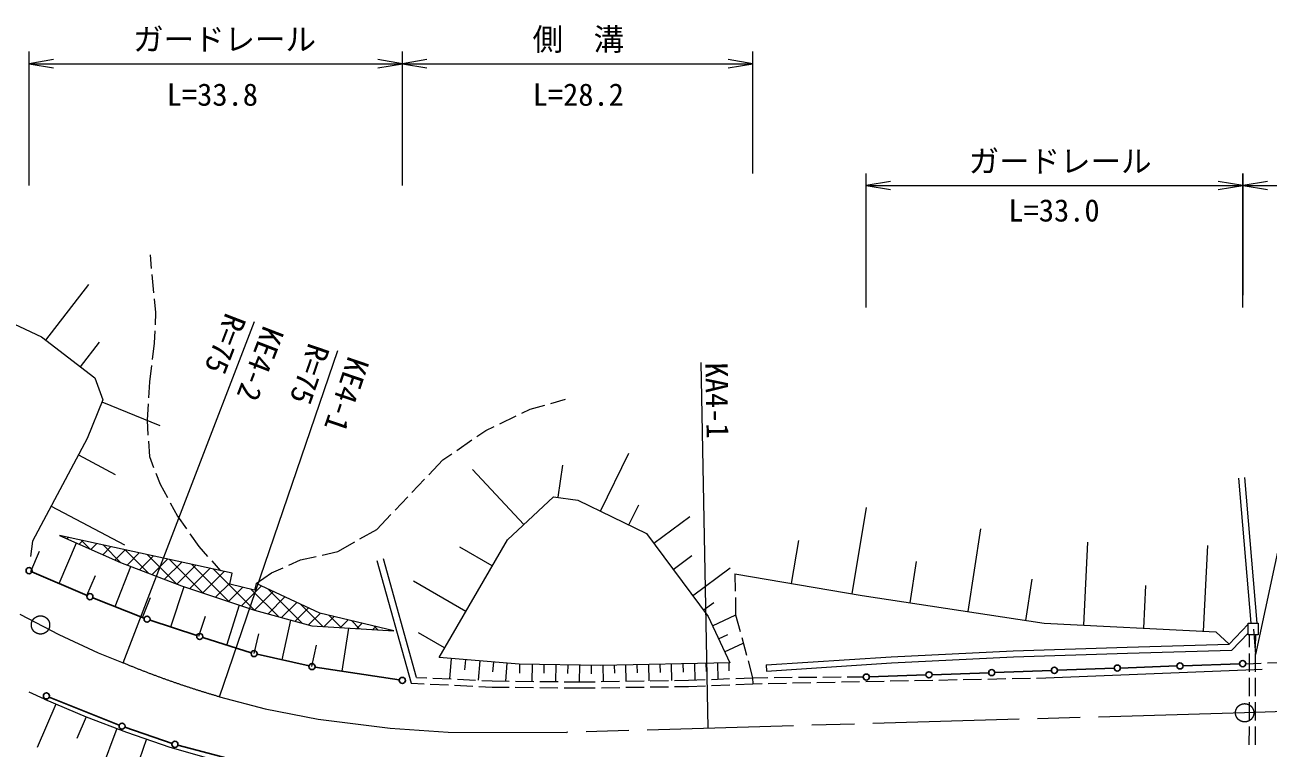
# Model space of a CAD drawing. Units: millimetres, scale not verified. Extents: x 40000 to 680000, y 20000 to 380000.
# Drawn here: x 358630 to 460554, y 253848 to 313186 of the extents above; entities that cross this region are included whole.
import ezdxf
from ezdxf.enums import TextEntityAlignment as Align

# ---------------------------------------------------------------- set-up
doc = ezdxf.new("R2010")
doc.units = ezdxf.units.MM
doc.header["$LTSCALE"] = 1000
doc.linetypes.add('CHAIN', pattern=[18.5, 12, -1.5, 3.5, -1.5])
for name, color, linetype, lineweight in [('M-BMK', 2, 'CHAIN', 13), ('M-STR-HTXT', 7, 'Continuous', 13), ('M-STR-STRC', 7, 'Continuous', 25), ('M-WORK', 1, 'Continuous', 13)]:
    doc.layers.add(name, color=color, linetype=linetype, lineweight=lineweight)
doc.styles.add('ＭＳ ゴシック', font='')
doc.styles.get('ＭＳ ゴシック').set_extended_font_data('MS Gothic')

# ---------------------------------------------------------------- blocks, each defined once
blk = doc.blocks.new('open_arrow')
at = {"color": 0, "linetype": 'Continuous', "lineweight": -2}
blk.add_lwpolyline([(7.5, 1.25), (0, 0), (7.5, -1.25)], dxfattribs=at)

msp = doc.modelspace()

# ---------------------------------------------------------------- hatches: boundary and pattern name
at = {"layer": 'M-WORK'}
h = msp.add_hatch(dxfattribs=at)
h.set_pattern_fill('USER', color=256, style=0, pattern_type=2)
h.set_pattern_definition([(45, (377457, 265180), (-707.107, 707.107), []), (135, (377457, 265180), (-707.107, -707.107), [])])
h.paths.add_polyline_path([(377457, 265180), (380446, 264353), (382145, 263883), (385176, 263699), (388877, 263475), (382820, 264931), (377581, 267347), (377457, 266796), (375432, 267311), (375627, 268199), (361472, 271307), (362870, 270683), (366457, 269081), (367314, 268754), (371477, 267163), (371679, 267096), (376231, 265586)])

# ---------------------------------------------------------------- linework, layer by layer
at = {"layer": 'M-BMK'}
for p, q in [((358206, 264835), (361403, 263183)), ((361403, 263183), (364627, 261665)), ((364627, 261665), (366675, 260859)), ((558583, 259779), (458629, 256749)), ((374596, 258071), (378337, 257066)), ((378337, 257066), (382670, 256232)), ((382670, 256232), (388567, 255486)), ((458629, 256749), (403038, 255144)), ((388567, 255486), (393327, 255148)), ((393327, 255148), (403038, 255144))]:
    msp.add_line(p, q, dxfattribs=at)
for centre in [(359912, 263954), (458629, 256749)]:
    msp.add_circle(centre, 750, dxfattribs=at)
msp.add_arc((395499, 330099), 75000, 247.39768, 253.81636, dxfattribs=at)
at = {"layer": 'M-STR-HTXT'}
for p, q in [((358974, 300000), (358974, 311000)), ((389575, 300000), (389575, 311000)), ((389575, 301000), (389575, 311000)), ((418302, 301000), (418302, 311000)), ((358974, 310000), (389575, 310000)), ((389575, 310000), (418302, 310000)), ((427604, 290000), (427604, 301000)), ((458470, 290000), (458470, 301000)), ((458500, 291000), (458500, 301000)), ((427604, 300000), (458470, 300000)), ((458500, 300000), (510000, 300000)), ((366675, 260859), (377457, 288855)), ((374596, 258071), (384297, 286459)), ((414634, 255478), (414078, 285473)), ((459556, 261531), (459387, 263612))]:
    msp.add_line(p, q, dxfattribs=at)
msp.add_lwpolyline([(459556, 261531), (465000, 287000), (493750, 287000)], dxfattribs=at)
at = {"layer": 'M-STR-STRC'}
for p, q in [((359204, 268310), (363735, 266375)), ((364197, 266185), (368421, 264522)), ((368891, 264352), (372732, 263087)), ((373208, 262934), (377189, 261681)), ((377671, 261551), (381925, 260595)), ((382416, 260502), (389328, 259442)), ((432998, 259873), (437643, 260038)), ((438142, 260056), (442787, 260222)), ((443287, 260240), (447931, 260405)), ((448431, 260423), (453076, 260589)), ((453575, 260606), (458220, 260772)), ((427854, 259690), (432498, 259855)), ((360633, 258044), (366367, 255744)), ((366836, 255570), (370696, 254240)), ((371174, 254094), (375203, 253016))]:
    msp.add_line(p, q, dxfattribs=at)
for centre in [(358974, 268408), (363965, 266277), (368653, 264430), (372969, 263009), (377427, 261606), (458470, 260781), (382169, 260540), (427604, 259681), (432748, 259864), (437893, 260047), (443037, 260231), (448181, 260414), (453325, 260597), (389575, 259404), (360401, 258137), (366599, 255651), (370933, 254159)]:
    msp.add_circle(centre, 250, dxfattribs=at)
at = {"layer": 'M-WORK'}
for p, q in [((368889, 294329), (368996, 293202)), ((369044, 292704), (369187, 291211)), ((351459, 291582), (359984, 287586)), ((360347, 287306), (363871, 291892)), ((369234, 290713), (369342, 289587)), ((369342, 289587), (369299, 288584)), ((359984, 287586), (364353, 284229)), ((369278, 288085), (369235, 287082)), ((363189, 285123), (364748, 287153)), ((369235, 287082), (369067, 285745)), ((369004, 285249), (368836, 283912)), ((364353, 284229), (365019, 282417)), ((368836, 283912), (368755, 282583)), ((365019, 282417), (363740, 279247)), ((401751, 282129), (402962, 282473)), ((364950, 282246), (369697, 280331)), ((368725, 282084), (368644, 280756)), ((399363, 281318), (400058, 281648)), ((400058, 281648), (401270, 281992)), ((368644, 280756), (368724, 279520)), ((397556, 280460), (398911, 281103)), ((395680, 279413), (396409, 279916)), ((396409, 279916), (397104, 280246)), ((363740, 279247), (359265, 270829)), ((368756, 279021), (368836, 277785)), ((394033, 278278), (395268, 279129)), ((363027, 277905), (366025, 276311)), ((368836, 277785), (369186, 276873)), ((391737, 276273), (392892, 277492)), ((392892, 277492), (393621, 277994)), ((405831, 273284), (408142, 278057)), ((369365, 276406), (369715, 275494)), ((399535, 272197), (395329, 276704)), ((402344, 274426), (402722, 277051)), ((369715, 275494), (370313, 274407)), ((390360, 274822), (391392, 275911)), ((459163, 264106), (458144, 276010)), ((459665, 264106), (458642, 276052)), ((388984, 273371), (390016, 274460)), ((398197, 270949), (401980, 274479)), ((401980, 274479), (403951, 274194)), ((403951, 274194), (409599, 271459)), ((360795, 273708), (366791, 270520)), ((370555, 273969), (371153, 272883)), ((408156, 272158), (408961, 273819)), ((426443, 266513), (427641, 273600)), ((371153, 272883), (371877, 271836)), ((387484, 271790), (388640, 273009)), ((410182, 270671), (413151, 272865)), ((361472, 271307), (366457, 269081)), ((375627, 268199), (361472, 271307)), ((372161, 271425), (372885, 270379)), ((386103, 271008), (387484, 271790)), ((409599, 271459), (414634, 264648)), ((435954, 265046), (436993, 271841)), ((359265, 270829), (359078, 269577)), ((361448, 267352), (362870, 270683)), ((372885, 270379), (373612, 269578)), ((384287, 269979), (385668, 270761)), ((392586, 261284), (398197, 270949)), ((396949, 268799), (394283, 270347)), ((421482, 267351), (422081, 270895)), ((445441, 263933), (445776, 270755)), ((455265, 263449), (455611, 270467)), ((359116, 268348), (359827, 270013)), ((366457, 269081), (371477, 267163)), ((373949, 269208), (374676, 268408)), ((380266, 268856), (381223, 269286)), ((381223, 269286), (382511, 269577)), ((382999, 269688), (384287, 269979)), ((387471, 269243), (390291, 259176)), ((390726, 259656), (388022, 269385)), ((411777, 268513), (413318, 269652)), ((431197, 265773), (431717, 269170)), ((366019, 265468), (367314, 268754)), ((375432, 267311), (375627, 268199)), ((377581, 267347), (378852, 268221)), ((378852, 268221), (379810, 268651)), ((413372, 266356), (416453, 268634)), ((416843, 268136), (427283, 266371)), ((416843, 268136), (416868, 266715)), ((363722, 266381), (364415, 268005)), ((370591, 263792), (371679, 267097)), ((371477, 267163), (377457, 265180)), ((377457, 266796), (375432, 267311)), ((377581, 267347), (377457, 266796)), ((382820, 264931), (377581, 267347)), ((394782, 265067), (390502, 267552)), ((440681, 264323), (441197, 267699)), ((450353, 263691), (450526, 267200)), ((368285, 264575), (368923, 266194)), ((416876, 266215), (416901, 264794)), ((427283, 266371), (442189, 264093)), ((375199, 262307), (376237, 265606)), ((377457, 265180), (382145, 263883)), ((414251, 265166), (415101, 265795)), ((372890, 263035), (373431, 264677)), ((379713, 261092), (380446, 264353)), ((388877, 263475), (382820, 264931)), ((414634, 264648), (416419, 260847)), ((414989, 263892), (416902, 264791)), ((416901, 264794), (417269, 263420)), ((442189, 264093), (456264, 263400)), ((457362, 262372), (458924, 264009)), ((458924, 264106), (459737, 264106)), ((458924, 263143), (458924, 264106)), ((459737, 264106), (459737, 263143)), ((377431, 261605), (377797, 263236)), ((382145, 263883), (388877, 263475)), ((384633, 260162), (385176, 263699)), ((393043, 262071), (390903, 263313)), ((415492, 262822), (416256, 263181)), ((456264, 263400), (457362, 262372)), ((457582, 261877), (458924, 263285)), ((459737, 263143), (458924, 263143)), ((459030, 262119), (459032, 263143)), ((459530, 262118), (459532, 263142)), ((382157, 260543), (382550, 262289)), ((415994, 261753), (417522, 262470)), ((417398, 262937), (417785, 261488)), ((439651, 261826), (449002, 262145)), ((449002, 262145), (457362, 262372)), ((399160, 260738), (392586, 261284)), ((393583, 261201), (393444, 259528)), ((394754, 261104), (394684, 260267)), ((395925, 261007), (395793, 259417)), ((417914, 261004), (418281, 259630)), ((419407, 260676), (429660, 261346)), ((429660, 261346), (439651, 261826)), ((429689, 260847), (439671, 261326)), ((439671, 261326), (449017, 261646)), ((449017, 261646), (457582, 261877)), ((459025, 260119), (459029, 261619)), ((459525, 260118), (459529, 261618)), ((397037, 260914), (396971, 260120)), ((398150, 260822), (398028, 259351)), ((405847, 260631), (399160, 260738)), ((399179, 260738), (399167, 260000)), ((400212, 260721), (400190, 259328)), ((401187, 260706), (401176, 260009)), ((402162, 260690), (402140, 259306)), ((403131, 260675), (403120, 259983)), ((404100, 260659), (404078, 259285)), ((405061, 260644), (405050, 259957)), ((416419, 260847), (405847, 260631)), ((406023, 260635), (406050, 259311)), ((406950, 260654), (406964, 259992)), ((407877, 260673), (407904, 259339)), ((408811, 260692), (408824, 260025)), ((409745, 260711), (409772, 259367)), ((410685, 260730), (410699, 260058)), ((411626, 260749), (411654, 259396)), ((412573, 260769), (412587, 260092)), ((413521, 260788), (413549, 259438)), ((414467, 260807), (414480, 260132)), ((415412, 260827), (415439, 259514)), ((416331, 260846), (416344, 260189)), ((419407, 260676), (419439, 260177)), ((419439, 260177), (429689, 260847)), ((442327, 259616), (458737, 260273)), ((458720, 260773), (459989, 260817)), ((458737, 260273), (460056, 260319)), ((460489, 260834), (461988, 260886)), ((390291, 259176), (391362, 259126)), ((390726, 259656), (391587, 259616)), ((391861, 259102), (393360, 259032)), ((392086, 259592), (393584, 259522)), ((393859, 259008), (395357, 258937)), ((394084, 259498), (395582, 259427)), ((395857, 258914), (396928, 258863)), ((396082, 259404), (396942, 259363)), ((396942, 259363), (398342, 259348)), ((398842, 259342), (400342, 259326)), ((400842, 259321), (402342, 259304)), ((402842, 259299), (404242, 259283)), ((404242, 259283), (405388, 259301)), ((405888, 259308), (407388, 259331)), ((407888, 259339), (409387, 259361)), ((409887, 259369), (411387, 259392)), ((409895, 258869), (411395, 258892)), ((411887, 259399), (413033, 259417)), ((411895, 258899), (413047, 258917)), ((413033, 259417), (414408, 259472)), ((413047, 258917), (414425, 258973)), ((414908, 259493), (416407, 259554)), ((414925, 258993), (416424, 259054)), ((416906, 259574), (418281, 259630)), ((416923, 259074), (418302, 259130)), ((418281, 259630), (419546, 259641)), ((418281, 259630), (418302, 259130)), ((418302, 259130), (419066, 259146)), ((419566, 259156), (421066, 259186)), ((420046, 259645), (421546, 259659)), ((421566, 259196), (423066, 259227)), ((422046, 259663), (423546, 259676)), ((423566, 259237), (425065, 259267)), ((424046, 259681), (425546, 259694)), ((425565, 259277), (427065, 259307)), ((426046, 259698), (427310, 259709)), ((427565, 259318), (429064, 259348)), ((429564, 259358), (431064, 259388)), ((431564, 259398), (433064, 259429)), ((433563, 259439), (435063, 259469)), ((435563, 259479), (437063, 259510)), ((437563, 259520), (439062, 259550)), ((439562, 259560), (441062, 259591)), ((441562, 259601), (442327, 259616)), ((459020, 258119), (459024, 259619)), ((459520, 258118), (459524, 259618)), ((360236, 257855), (358989, 258432)), ((396928, 258863), (398335, 258848)), ((398835, 258843), (400335, 258826)), ((400835, 258821), (402335, 258804)), ((402835, 258799), (404243, 258783)), ((404243, 258783), (405395, 258801)), ((405895, 258808), (407395, 258831)), ((407895, 258839), (409395, 258861)), ((361157, 257464), (359651, 253914)), ((360236, 257855), (363642, 256411)), ((459015, 256119), (459019, 257619)), ((459515, 256118), (459519, 257618)), ((363642, 256411), (362889, 254636)), ((363642, 256411), (366972, 255159)), ((366169, 255461), (364876, 252024)), ((366972, 255159), (370515, 253933)), ((459010, 254119), (459014, 255619)), ((459510, 254118), (459514, 255618)), ((368590, 254599), (367990, 252864)), ((370515, 253933), (375394, 252542))]:
    msp.add_line(p, q, dxfattribs=at)

# ---------------------------------------------------------------- block references
at = {"layer": 'M-STR-HTXT', "xscale": 267, "yscale": 267}
for p in [(358974, 310000), (389575, 310000), (427604, 300000), (458500, 300000)]:
    msp.add_blockref('open_arrow', p, dxfattribs=at)
at = {"layer": 'M-STR-HTXT', "xscale": 267, "yscale": 267, "rotation": 180}
for p in [(389575, 310000), (418302, 310000), (458470, 300000)]:
    msp.add_blockref('open_arrow', p, dxfattribs=at)

# ---------------------------------------------------------------- texts
at = {"layer": 'M-STR-HTXT', "style": 'ＭＳ ゴシック'}
for s, p in [('ガードレール', (375000, 312000)), ('側\u3000溝', (404000, 312000)), ('ガードレール', (443500, 302000))]:
    msp.add_text(s, height=1833, dxfattribs=at).set_placement(p, align=Align.MIDDLE_CENTER)
for s, p in [('L=33.8', (374000, 306000)), ('L=28.2', (404000, 306000)), ('L=33.0', (443000, 296500))]:
    msp.add_text(s, height=1833, dxfattribs=at).set_placement(p, align=Align.BOTTOM_CENTER)
for s, rotation, p in [('R=75', 248.936, (375066, 287003)), ('KE4-2', 248.936, (377943, 285364)), ('R=75', 251.132, (381979, 284525)), ('KE4-1', 251.132, (385016, 282847)), ('KA4-1', 271.06, (415386, 282372))]:
    msp.add_text(s, height=1833, rotation=rotation, dxfattribs=at).set_placement(p, align=Align.MIDDLE_CENTER)

doc.saveas('drawing.dxf')
